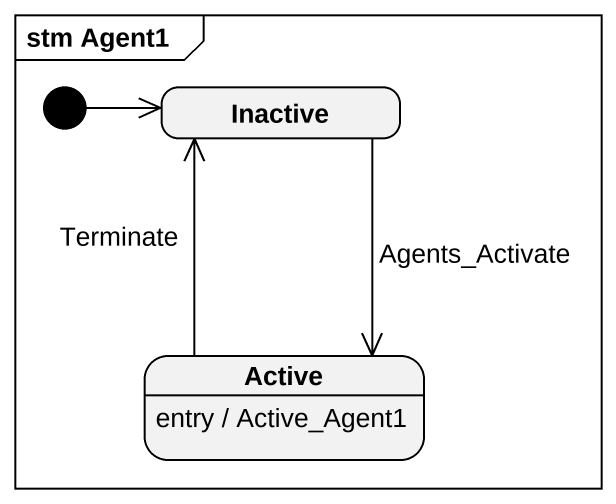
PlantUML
@startuml
mainframe stm Agent1
hide empty description
state Inactive
state Active
Active : entry / Active_Agent1
[*] -right-> Inactive
Inactive --> Active : Agents_Activate
Active -up-> Inactive : Terminate
@enduml
